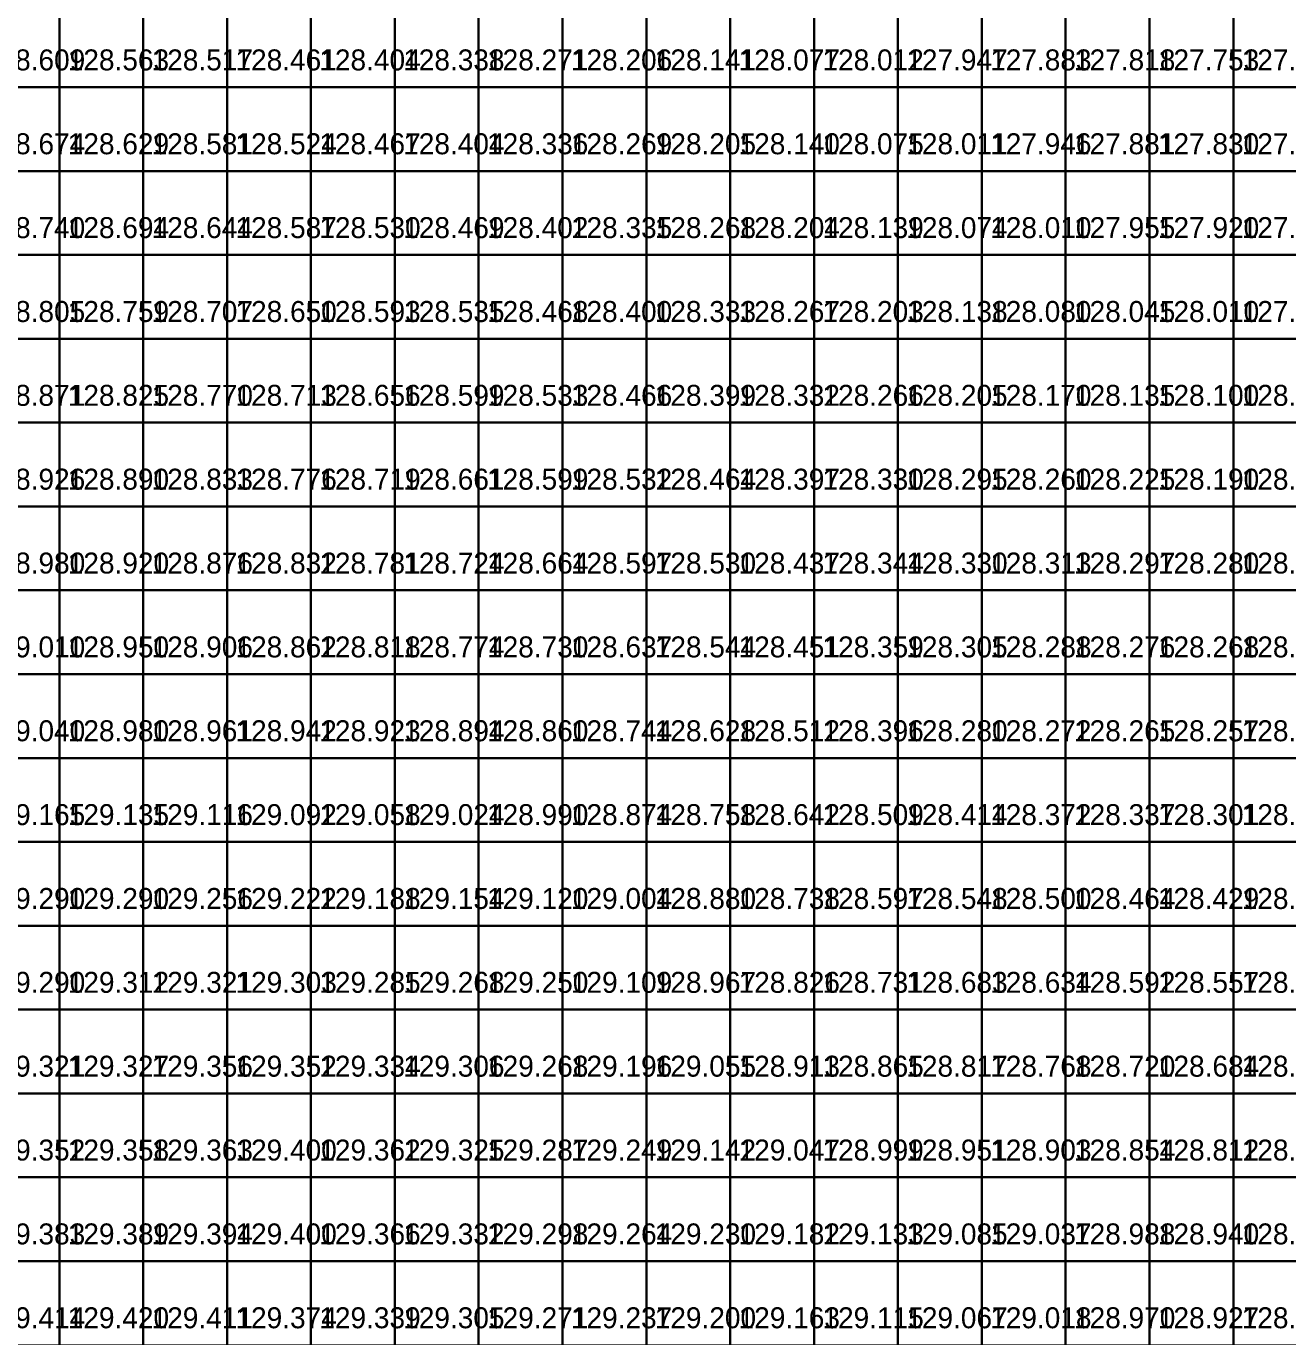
# Model space of a CAD drawing. Header units: metres. Extents: x 287857 to 287978, y 62957 to 63018.
# Drawn here: x 287902.53 to 287917.57, y 62971.93 to 62987.56 of the extents above; entities that cross this region are included whole.
import ezdxf

# ---------------------------------------------------------------- set-up
doc = ezdxf.new("R2010")
doc.units = ezdxf.units.M
for name, color, linetype, true_color in [('SURVEY-INTERP', 7, 'Continuous', 0x94a3b8), ('SURVEY-LEVEL-TXT', 7, 'Continuous', 0x4ade80), ('SURVEY-REAL', 7, 'Continuous', 0x4ade80)]:
    doc.layers.add(name, color=color, linetype=linetype, true_color=true_color)

msp = doc.modelspace()

# ---------------------------------------------------------------- linework, layer by layer
at = {"layer": 'SURVEY-INTERP'}
for points in [[(287901.925, 62986.831, 128.609), (287902.925, 62986.831, 128.609), (287902.925, 62987.831, 128.609), (287901.925, 62987.831, 128.609), (287901.925, 62986.831, 128.609)], [(287902.925, 62986.831, 128.563), (287903.925, 62986.831, 128.563), (287903.925, 62987.831, 128.563), (287902.925, 62987.831, 128.563), (287902.925, 62986.831, 128.563)], [(287903.925, 62986.831, 128.517), (287904.925, 62986.831, 128.517), (287904.925, 62987.831, 128.517), (287903.925, 62987.831, 128.517), (287903.925, 62986.831, 128.517)], [(287904.925, 62986.831, 128.461), (287905.925, 62986.831, 128.461), (287905.925, 62987.831, 128.461), (287904.925, 62987.831, 128.461), (287904.925, 62986.831, 128.461)], [(287905.925, 62986.831, 128.404), (287906.925, 62986.831, 128.404), (287906.925, 62987.831, 128.404), (287905.925, 62987.831, 128.404), (287905.925, 62986.831, 128.404)], [(287906.925, 62986.831, 128.338), (287907.925, 62986.831, 128.338), (287907.925, 62987.831, 128.338), (287906.925, 62987.831, 128.338), (287906.925, 62986.831, 128.338)], [(287907.925, 62986.831, 128.271), (287908.925, 62986.831, 128.271), (287908.925, 62987.831, 128.271), (287907.925, 62987.831, 128.271), (287907.925, 62986.831, 128.271)], [(287908.925, 62986.831, 128.206), (287909.925, 62986.831, 128.206), (287909.925, 62987.831, 128.206), (287908.925, 62987.831, 128.206), (287908.925, 62986.831, 128.206)], [(287909.925, 62986.831, 128.141), (287910.925, 62986.831, 128.141), (287910.925, 62987.831, 128.141), (287909.925, 62987.831, 128.141), (287909.925, 62986.831, 128.141)], [(287910.925, 62986.831, 128.077), (287911.925, 62986.831, 128.077), (287911.925, 62987.831, 128.077), (287910.925, 62987.831, 128.077), (287910.925, 62986.831, 128.077)], [(287911.925, 62986.831, 128.012), (287912.925, 62986.831, 128.012), (287912.925, 62987.831, 128.012), (287911.925, 62987.831, 128.012), (287911.925, 62986.831, 128.012)], [(287912.925, 62986.831, 127.947), (287913.925, 62986.831, 127.947), (287913.925, 62987.831, 127.947), (287912.925, 62987.831, 127.947), (287912.925, 62986.831, 127.947)], [(287913.925, 62986.831, 127.883), (287914.925, 62986.831, 127.883), (287914.925, 62987.831, 127.883), (287913.925, 62987.831, 127.883), (287913.925, 62986.831, 127.883)], [(287914.925, 62986.831, 127.818), (287915.925, 62986.831, 127.818), (287915.925, 62987.831, 127.818), (287914.925, 62987.831, 127.818), (287914.925, 62986.831, 127.818)], [(287915.925, 62986.831, 127.753), (287916.925, 62986.831, 127.753), (287916.925, 62987.831, 127.753), (287915.925, 62987.831, 127.753), (287915.925, 62986.831, 127.753)], [(287916.925, 62986.831, 127.705), (287917.925, 62986.831, 127.705), (287917.925, 62987.831, 127.705), (287916.925, 62987.831, 127.705), (287916.925, 62986.831, 127.705)], [(287901.925, 62985.831, 128.674), (287902.925, 62985.831, 128.674), (287902.925, 62986.831, 128.674), (287901.925, 62986.831, 128.674), (287901.925, 62985.831, 128.674)], [(287902.925, 62985.831, 128.629), (287903.925, 62985.831, 128.629), (287903.925, 62986.831, 128.629), (287902.925, 62986.831, 128.629), (287902.925, 62985.831, 128.629)], [(287903.925, 62985.831, 128.581), (287904.925, 62985.831, 128.581), (287904.925, 62986.831, 128.581), (287903.925, 62986.831, 128.581), (287903.925, 62985.831, 128.581)], [(287904.925, 62985.831, 128.524), (287905.925, 62985.831, 128.524), (287905.925, 62986.831, 128.524), (287904.925, 62986.831, 128.524), (287904.925, 62985.831, 128.524)], [(287905.925, 62985.831, 128.467), (287906.925, 62985.831, 128.467), (287906.925, 62986.831, 128.467), (287905.925, 62986.831, 128.467), (287905.925, 62985.831, 128.467)], [(287906.925, 62985.831, 128.404), (287907.925, 62985.831, 128.404), (287907.925, 62986.831, 128.404), (287906.925, 62986.831, 128.404), (287906.925, 62985.831, 128.404)], [(287907.925, 62985.831, 128.336), (287908.925, 62985.831, 128.336), (287908.925, 62986.831, 128.336), (287907.925, 62986.831, 128.336), (287907.925, 62985.831, 128.336)], [(287908.925, 62985.831, 128.269), (287909.925, 62985.831, 128.269), (287909.925, 62986.831, 128.269), (287908.925, 62986.831, 128.269), (287908.925, 62985.831, 128.269)], [(287909.925, 62985.831, 128.205), (287910.925, 62985.831, 128.205), (287910.925, 62986.831, 128.205), (287909.925, 62986.831, 128.205), (287909.925, 62985.831, 128.205)], [(287910.925, 62985.831, 128.14), (287911.925, 62985.831, 128.14), (287911.925, 62986.831, 128.14), (287910.925, 62986.831, 128.14), (287910.925, 62985.831, 128.14)], [(287911.925, 62985.831, 128.075), (287912.925, 62985.831, 128.075), (287912.925, 62986.831, 128.075), (287911.925, 62986.831, 128.075), (287911.925, 62985.831, 128.075)], [(287912.925, 62985.831, 128.011), (287913.925, 62985.831, 128.011), (287913.925, 62986.831, 128.011), (287912.925, 62986.831, 128.011), (287912.925, 62985.831, 128.011)], [(287913.925, 62985.831, 127.946), (287914.925, 62985.831, 127.946), (287914.925, 62986.831, 127.946), (287913.925, 62986.831, 127.946), (287913.925, 62985.831, 127.946)], [(287914.925, 62985.831, 127.881), (287915.925, 62985.831, 127.881), (287915.925, 62986.831, 127.881), (287914.925, 62986.831, 127.881), (287914.925, 62985.831, 127.881)], [(287915.925, 62985.831, 127.83), (287916.925, 62985.831, 127.83), (287916.925, 62986.831, 127.83), (287915.925, 62986.831, 127.83), (287915.925, 62985.831, 127.83)], [(287916.925, 62985.831, 127.795), (287917.925, 62985.831, 127.795), (287917.925, 62986.831, 127.795), (287916.925, 62986.831, 127.795), (287916.925, 62985.831, 127.795)], [(287901.925, 62984.831, 128.74), (287902.925, 62984.831, 128.74), (287902.925, 62985.831, 128.74), (287901.925, 62985.831, 128.74), (287901.925, 62984.831, 128.74)], [(287902.925, 62984.831, 128.694), (287903.925, 62984.831, 128.694), (287903.925, 62985.831, 128.694), (287902.925, 62985.831, 128.694), (287902.925, 62984.831, 128.694)], [(287903.925, 62984.831, 128.644), (287904.925, 62984.831, 128.644), (287904.925, 62985.831, 128.644), (287903.925, 62985.831, 128.644), (287903.925, 62984.831, 128.644)], [(287904.925, 62984.831, 128.587), (287905.925, 62984.831, 128.587), (287905.925, 62985.831, 128.587), (287904.925, 62985.831, 128.587), (287904.925, 62984.831, 128.587)], [(287905.925, 62984.831, 128.53), (287906.925, 62984.831, 128.53), (287906.925, 62985.831, 128.53), (287905.925, 62985.831, 128.53), (287905.925, 62984.831, 128.53)], [(287906.925, 62984.831, 128.469), (287907.925, 62984.831, 128.469), (287907.925, 62985.831, 128.469), (287906.925, 62985.831, 128.469), (287906.925, 62984.831, 128.469)], [(287907.925, 62984.831, 128.402), (287908.925, 62984.831, 128.402), (287908.925, 62985.831, 128.402), (287907.925, 62985.831, 128.402), (287907.925, 62984.831, 128.402)], [(287908.925, 62984.831, 128.335), (287909.925, 62984.831, 128.335), (287909.925, 62985.831, 128.335), (287908.925, 62985.831, 128.335), (287908.925, 62984.831, 128.335)], [(287909.925, 62984.831, 128.268), (287910.925, 62984.831, 128.268), (287910.925, 62985.831, 128.268), (287909.925, 62985.831, 128.268), (287909.925, 62984.831, 128.268)], [(287910.925, 62984.831, 128.204), (287911.925, 62984.831, 128.204), (287911.925, 62985.831, 128.204), (287910.925, 62985.831, 128.204), (287910.925, 62984.831, 128.204)], [(287911.925, 62984.831, 128.139), (287912.925, 62984.831, 128.139), (287912.925, 62985.831, 128.139), (287911.925, 62985.831, 128.139), (287911.925, 62984.831, 128.139)], [(287912.925, 62984.831, 128.074), (287913.925, 62984.831, 128.074), (287913.925, 62985.831, 128.074), (287912.925, 62985.831, 128.074), (287912.925, 62984.831, 128.074)], [(287913.925, 62984.831, 128.01), (287914.925, 62984.831, 128.01), (287914.925, 62985.831, 128.01), (287913.925, 62985.831, 128.01), (287913.925, 62984.831, 128.01)], [(287914.925, 62984.831, 127.955), (287915.925, 62984.831, 127.955), (287915.925, 62985.831, 127.955), (287914.925, 62985.831, 127.955), (287914.925, 62984.831, 127.955)], [(287915.925, 62984.831, 127.92), (287916.925, 62984.831, 127.92), (287916.925, 62985.831, 127.92), (287915.925, 62985.831, 127.92), (287915.925, 62984.831, 127.92)], [(287916.925, 62984.831, 127.885), (287917.925, 62984.831, 127.885), (287917.925, 62985.831, 127.885), (287916.925, 62985.831, 127.885), (287916.925, 62984.831, 127.885)], [(287901.925, 62983.831, 128.805), (287902.925, 62983.831, 128.805), (287902.925, 62984.831, 128.805), (287901.925, 62984.831, 128.805), (287901.925, 62983.831, 128.805)], [(287902.925, 62983.831, 128.759), (287903.925, 62983.831, 128.759), (287903.925, 62984.831, 128.759), (287902.925, 62984.831, 128.759), (287902.925, 62983.831, 128.759)], [(287903.925, 62983.831, 128.707), (287904.925, 62983.831, 128.707), (287904.925, 62984.831, 128.707), (287903.925, 62984.831, 128.707), (287903.925, 62983.831, 128.707)], [(287904.925, 62983.831, 128.65), (287905.925, 62983.831, 128.65), (287905.925, 62984.831, 128.65), (287904.925, 62984.831, 128.65), (287904.925, 62983.831, 128.65)], [(287905.925, 62983.831, 128.593), (287906.925, 62983.831, 128.593), (287906.925, 62984.831, 128.593), (287905.925, 62984.831, 128.593), (287905.925, 62983.831, 128.593)], [(287906.925, 62983.831, 128.535), (287907.925, 62983.831, 128.535), (287907.925, 62984.831, 128.535), (287906.925, 62984.831, 128.535), (287906.925, 62983.831, 128.535)], [(287907.925, 62983.831, 128.468), (287908.925, 62983.831, 128.468), (287908.925, 62984.831, 128.468), (287907.925, 62984.831, 128.468), (287907.925, 62983.831, 128.468)], [(287908.925, 62983.831, 128.4), (287909.925, 62983.831, 128.4), (287909.925, 62984.831, 128.4), (287908.925, 62984.831, 128.4), (287908.925, 62983.831, 128.4)], [(287909.925, 62983.831, 128.333), (287910.925, 62983.831, 128.333), (287910.925, 62984.831, 128.333), (287909.925, 62984.831, 128.333), (287909.925, 62983.831, 128.333)], [(287910.925, 62983.831, 128.267), (287911.925, 62983.831, 128.267), (287911.925, 62984.831, 128.267), (287910.925, 62984.831, 128.267), (287910.925, 62983.831, 128.267)], [(287911.925, 62983.831, 128.203), (287912.925, 62983.831, 128.203), (287912.925, 62984.831, 128.203), (287911.925, 62984.831, 128.203), (287911.925, 62983.831, 128.203)], [(287912.925, 62983.831, 128.138), (287913.925, 62983.831, 128.138), (287913.925, 62984.831, 128.138), (287912.925, 62984.831, 128.138), (287912.925, 62983.831, 128.138)], [(287913.925, 62983.831, 128.08), (287914.925, 62983.831, 128.08), (287914.925, 62984.831, 128.08), (287913.925, 62984.831, 128.08), (287913.925, 62983.831, 128.08)], [(287914.925, 62983.831, 128.045), (287915.925, 62983.831, 128.045), (287915.925, 62984.831, 128.045), (287914.925, 62984.831, 128.045), (287914.925, 62983.831, 128.045)], [(287915.925, 62983.831, 128.01), (287916.925, 62983.831, 128.01), (287916.925, 62984.831, 128.01), (287915.925, 62984.831, 128.01), (287915.925, 62983.831, 128.01)], [(287916.925, 62983.831, 127.975), (287917.925, 62983.831, 127.975), (287917.925, 62984.831, 127.975), (287916.925, 62984.831, 127.975), (287916.925, 62983.831, 127.975)], [(287901.925, 62982.831, 128.871), (287902.925, 62982.831, 128.871), (287902.925, 62983.831, 128.871), (287901.925, 62983.831, 128.871), (287901.925, 62982.831, 128.871)], [(287902.925, 62982.831, 128.825), (287903.925, 62982.831, 128.825), (287903.925, 62983.831, 128.825), (287902.925, 62983.831, 128.825), (287902.925, 62982.831, 128.825)], [(287903.925, 62982.831, 128.77), (287904.925, 62982.831, 128.77), (287904.925, 62983.831, 128.77), (287903.925, 62983.831, 128.77), (287903.925, 62982.831, 128.77)], [(287904.925, 62982.831, 128.713), (287905.925, 62982.831, 128.713), (287905.925, 62983.831, 128.713), (287904.925, 62983.831, 128.713), (287904.925, 62982.831, 128.713)], [(287905.925, 62982.831, 128.656), (287906.925, 62982.831, 128.656), (287906.925, 62983.831, 128.656), (287905.925, 62983.831, 128.656), (287905.925, 62982.831, 128.656)], [(287906.925, 62982.831, 128.599), (287907.925, 62982.831, 128.599), (287907.925, 62983.831, 128.599), (287906.925, 62983.831, 128.599), (287906.925, 62982.831, 128.599)], [(287907.925, 62982.831, 128.533), (287908.925, 62982.831, 128.533), (287908.925, 62983.831, 128.533), (287907.925, 62983.831, 128.533), (287907.925, 62982.831, 128.533)], [(287908.925, 62982.831, 128.466), (287909.925, 62982.831, 128.466), (287909.925, 62983.831, 128.466), (287908.925, 62983.831, 128.466), (287908.925, 62982.831, 128.466)], [(287909.925, 62982.831, 128.399), (287910.925, 62982.831, 128.399), (287910.925, 62983.831, 128.399), (287909.925, 62983.831, 128.399), (287909.925, 62982.831, 128.399)], [(287910.925, 62982.831, 128.332), (287911.925, 62982.831, 128.332), (287911.925, 62983.831, 128.332), (287910.925, 62983.831, 128.332), (287910.925, 62982.831, 128.332)], [(287911.925, 62982.831, 128.266), (287912.925, 62982.831, 128.266), (287912.925, 62983.831, 128.266), (287911.925, 62983.831, 128.266), (287911.925, 62982.831, 128.266)], [(287912.925, 62982.831, 128.205), (287913.925, 62982.831, 128.205), (287913.925, 62983.831, 128.205), (287912.925, 62983.831, 128.205), (287912.925, 62982.831, 128.205)], [(287913.925, 62982.831, 128.17), (287914.925, 62982.831, 128.17), (287914.925, 62983.831, 128.17), (287913.925, 62983.831, 128.17), (287913.925, 62982.831, 128.17)], [(287914.925, 62982.831, 128.135), (287915.925, 62982.831, 128.135), (287915.925, 62983.831, 128.135), (287914.925, 62983.831, 128.135), (287914.925, 62982.831, 128.135)], [(287915.925, 62982.831, 128.1), (287916.925, 62982.831, 128.1), (287916.925, 62983.831, 128.1), (287915.925, 62983.831, 128.1), (287915.925, 62982.831, 128.1)], [(287916.925, 62982.831, 128.06), (287917.925, 62982.831, 128.06), (287917.925, 62983.831, 128.06), (287916.925, 62983.831, 128.06), (287916.925, 62982.831, 128.06)], [(287901.925, 62981.831, 128.926), (287902.925, 62981.831, 128.926), (287902.925, 62982.831, 128.926), (287901.925, 62982.831, 128.926), (287901.925, 62981.831, 128.926)], [(287903.925, 62981.831, 128.833), (287904.925, 62981.831, 128.833), (287904.925, 62982.831, 128.833), (287903.925, 62982.831, 128.833), (287903.925, 62981.831, 128.833)], [(287904.925, 62981.831, 128.776), (287905.925, 62981.831, 128.776), (287905.925, 62982.831, 128.776), (287904.925, 62982.831, 128.776), (287904.925, 62981.831, 128.776)], [(287905.925, 62981.831, 128.719), (287906.925, 62981.831, 128.719), (287906.925, 62982.831, 128.719), (287905.925, 62982.831, 128.719), (287905.925, 62981.831, 128.719)], [(287906.925, 62981.831, 128.661), (287907.925, 62981.831, 128.661), (287907.925, 62982.831, 128.661), (287906.925, 62982.831, 128.661), (287906.925, 62981.831, 128.661)], [(287907.925, 62981.831, 128.599), (287908.925, 62981.831, 128.599), (287908.925, 62982.831, 128.599), (287907.925, 62982.831, 128.599), (287907.925, 62981.831, 128.599)], [(287908.925, 62981.831, 128.532), (287909.925, 62981.831, 128.532), (287909.925, 62982.831, 128.532), (287908.925, 62982.831, 128.532), (287908.925, 62981.831, 128.532)], [(287909.925, 62981.831, 128.464), (287910.925, 62981.831, 128.464), (287910.925, 62982.831, 128.464), (287909.925, 62982.831, 128.464), (287909.925, 62981.831, 128.464)], [(287910.925, 62981.831, 128.397), (287911.925, 62981.831, 128.397), (287911.925, 62982.831, 128.397), (287910.925, 62982.831, 128.397), (287910.925, 62981.831, 128.397)], [(287912.925, 62981.831, 128.295), (287913.925, 62981.831, 128.295), (287913.925, 62982.831, 128.295), (287912.925, 62982.831, 128.295), (287912.925, 62981.831, 128.295)], [(287913.925, 62981.831, 128.26), (287914.925, 62981.831, 128.26), (287914.925, 62982.831, 128.26), (287913.925, 62982.831, 128.26), (287913.925, 62981.831, 128.26)], [(287914.925, 62981.831, 128.225), (287915.925, 62981.831, 128.225), (287915.925, 62982.831, 128.225), (287914.925, 62982.831, 128.225), (287914.925, 62981.831, 128.225)], [(287915.925, 62981.831, 128.19), (287916.925, 62981.831, 128.19), (287916.925, 62982.831, 128.19), (287915.925, 62982.831, 128.19), (287915.925, 62981.831, 128.19)], [(287916.925, 62981.831, 128.14), (287917.925, 62981.831, 128.14), (287917.925, 62982.831, 128.14), (287916.925, 62982.831, 128.14), (287916.925, 62981.831, 128.14)], [(287901.925, 62980.831, 128.98), (287902.925, 62980.831, 128.98), (287902.925, 62981.831, 128.98), (287901.925, 62981.831, 128.98), (287901.925, 62980.831, 128.98)], [(287902.925, 62980.831, 128.92), (287903.925, 62980.831, 128.92), (287903.925, 62981.831, 128.92), (287902.925, 62981.831, 128.92), (287902.925, 62980.831, 128.92)], [(287903.925, 62980.831, 128.876), (287904.925, 62980.831, 128.876), (287904.925, 62981.831, 128.876), (287903.925, 62981.831, 128.876), (287903.925, 62980.831, 128.876)], [(287904.925, 62980.831, 128.832), (287905.925, 62980.831, 128.832), (287905.925, 62981.831, 128.832), (287904.925, 62981.831, 128.832), (287904.925, 62980.831, 128.832)], [(287905.925, 62980.831, 128.781), (287906.925, 62980.831, 128.781), (287906.925, 62981.831, 128.781), (287905.925, 62981.831, 128.781), (287905.925, 62980.831, 128.781)], [(287906.925, 62980.831, 128.724), (287907.925, 62980.831, 128.724), (287907.925, 62981.831, 128.724), (287906.925, 62981.831, 128.724), (287906.925, 62980.831, 128.724)], [(287907.925, 62980.831, 128.664), (287908.925, 62980.831, 128.664), (287908.925, 62981.831, 128.664), (287907.925, 62981.831, 128.664), (287907.925, 62980.831, 128.664)], [(287908.925, 62980.831, 128.597), (287909.925, 62980.831, 128.597), (287909.925, 62981.831, 128.597), (287908.925, 62981.831, 128.597), (287908.925, 62980.831, 128.597)], [(287909.925, 62980.831, 128.53), (287910.925, 62980.831, 128.53), (287910.925, 62981.831, 128.53), (287909.925, 62981.831, 128.53), (287909.925, 62980.831, 128.53)], [(287910.925, 62980.831, 128.437), (287911.925, 62980.831, 128.437), (287911.925, 62981.831, 128.437), (287910.925, 62981.831, 128.437), (287910.925, 62980.831, 128.437)], [(287911.925, 62980.831, 128.344), (287912.925, 62980.831, 128.344), (287912.925, 62981.831, 128.344), (287911.925, 62981.831, 128.344), (287911.925, 62980.831, 128.344)], [(287913.925, 62980.831, 128.313), (287914.925, 62980.831, 128.313), (287914.925, 62981.831, 128.313), (287913.925, 62981.831, 128.313), (287913.925, 62980.831, 128.313)], [(287914.925, 62980.831, 128.297), (287915.925, 62980.831, 128.297), (287915.925, 62981.831, 128.297), (287914.925, 62981.831, 128.297), (287914.925, 62980.831, 128.297)], [(287916.925, 62980.831, 128.205), (287917.925, 62980.831, 128.205), (287917.925, 62981.831, 128.205), (287916.925, 62981.831, 128.205), (287916.925, 62980.831, 128.205)], [(287901.925, 62979.831, 129.01), (287902.925, 62979.831, 129.01), (287902.925, 62980.831, 129.01), (287901.925, 62980.831, 129.01), (287901.925, 62979.831, 129.01)], [(287902.925, 62979.831, 128.95), (287903.925, 62979.831, 128.95), (287903.925, 62980.831, 128.95), (287902.925, 62980.831, 128.95), (287902.925, 62979.831, 128.95)], [(287903.925, 62979.831, 128.906), (287904.925, 62979.831, 128.906), (287904.925, 62980.831, 128.906), (287903.925, 62980.831, 128.906), (287903.925, 62979.831, 128.906)], [(287904.925, 62979.831, 128.862), (287905.925, 62979.831, 128.862), (287905.925, 62980.831, 128.862), (287904.925, 62980.831, 128.862), (287904.925, 62979.831, 128.862)], [(287905.925, 62979.831, 128.818), (287906.925, 62979.831, 128.818), (287906.925, 62980.831, 128.818), (287905.925, 62980.831, 128.818), (287905.925, 62979.831, 128.818)], [(287906.925, 62979.831, 128.774), (287907.925, 62979.831, 128.774), (287907.925, 62980.831, 128.774), (287906.925, 62980.831, 128.774), (287906.925, 62979.831, 128.774)], [(287908.925, 62979.831, 128.637), (287909.925, 62979.831, 128.637), (287909.925, 62980.831, 128.637), (287908.925, 62980.831, 128.637), (287908.925, 62979.831, 128.637)], [(287909.925, 62979.831, 128.544), (287910.925, 62979.831, 128.544), (287910.925, 62980.831, 128.544), (287909.925, 62980.831, 128.544), (287909.925, 62979.831, 128.544)], [(287910.925, 62979.831, 128.451), (287911.925, 62979.831, 128.451), (287911.925, 62980.831, 128.451), (287910.925, 62980.831, 128.451), (287910.925, 62979.831, 128.451)], [(287911.925, 62979.831, 128.359), (287912.925, 62979.831, 128.359), (287912.925, 62980.831, 128.359), (287911.925, 62980.831, 128.359), (287911.925, 62979.831, 128.359)], [(287912.925, 62979.831, 128.305), (287913.925, 62979.831, 128.305), (287913.925, 62980.831, 128.305), (287912.925, 62980.831, 128.305), (287912.925, 62979.831, 128.305)], [(287913.925, 62979.831, 128.288), (287914.925, 62979.831, 128.288), (287914.925, 62980.831, 128.288), (287913.925, 62980.831, 128.288), (287913.925, 62979.831, 128.288)], [(287914.925, 62979.831, 128.276), (287915.925, 62979.831, 128.276), (287915.925, 62980.831, 128.276), (287914.925, 62980.831, 128.276), (287914.925, 62979.831, 128.276)], [(287915.925, 62979.831, 128.268), (287916.925, 62979.831, 128.268), (287916.925, 62980.831, 128.268), (287915.925, 62980.831, 128.268), (287915.925, 62979.831, 128.268)], [(287916.925, 62979.831, 128.238), (287917.925, 62979.831, 128.238), (287917.925, 62980.831, 128.238), (287916.925, 62980.831, 128.238), (287916.925, 62979.831, 128.238)], [(287901.925, 62978.831, 129.04), (287902.925, 62978.831, 129.04), (287902.925, 62979.831, 129.04), (287901.925, 62979.831, 129.04), (287901.925, 62978.831, 129.04)], [(287903.925, 62978.831, 128.961), (287904.925, 62978.831, 128.961), (287904.925, 62979.831, 128.961), (287903.925, 62979.831, 128.961), (287903.925, 62978.831, 128.961)], [(287904.925, 62978.831, 128.942), (287905.925, 62978.831, 128.942), (287905.925, 62979.831, 128.942), (287904.925, 62979.831, 128.942), (287904.925, 62978.831, 128.942)], [(287905.925, 62978.831, 128.923), (287906.925, 62978.831, 128.923), (287906.925, 62979.831, 128.923), (287905.925, 62979.831, 128.923), (287905.925, 62978.831, 128.923)], [(287906.925, 62978.831, 128.894), (287907.925, 62978.831, 128.894), (287907.925, 62979.831, 128.894), (287906.925, 62979.831, 128.894), (287906.925, 62978.831, 128.894)], [(287907.925, 62978.831, 128.86), (287908.925, 62978.831, 128.86), (287908.925, 62979.831, 128.86), (287907.925, 62979.831, 128.86), (287907.925, 62978.831, 128.86)], [(287908.925, 62978.831, 128.744), (287909.925, 62978.831, 128.744), (287909.925, 62979.831, 128.744), (287908.925, 62979.831, 128.744), (287908.925, 62978.831, 128.744)], [(287909.925, 62978.831, 128.628), (287910.925, 62978.831, 128.628), (287910.925, 62979.831, 128.628), (287909.925, 62979.831, 128.628), (287909.925, 62978.831, 128.628)], [(287910.925, 62978.831, 128.512), (287911.925, 62978.831, 128.512), (287911.925, 62979.831, 128.512), (287910.925, 62979.831, 128.512), (287910.925, 62978.831, 128.512)], [(287911.925, 62978.831, 128.396), (287912.925, 62978.831, 128.396), (287912.925, 62979.831, 128.396), (287911.925, 62979.831, 128.396), (287911.925, 62978.831, 128.396)], [(287913.925, 62978.831, 128.272), (287914.925, 62978.831, 128.272), (287914.925, 62979.831, 128.272), (287913.925, 62979.831, 128.272), (287913.925, 62978.831, 128.272)], [(287914.925, 62978.831, 128.265), (287915.925, 62978.831, 128.265), (287915.925, 62979.831, 128.265), (287914.925, 62979.831, 128.265), (287914.925, 62978.831, 128.265)], [(287915.925, 62978.831, 128.257), (287916.925, 62978.831, 128.257), (287916.925, 62979.831, 128.257), (287915.925, 62979.831, 128.257), (287915.925, 62978.831, 128.257)], [(287916.925, 62978.831, 128.249), (287917.925, 62978.831, 128.249), (287917.925, 62979.831, 128.249), (287916.925, 62979.831, 128.249), (287916.925, 62978.831, 128.249)], [(287901.925, 62977.831, 129.165), (287902.925, 62977.831, 129.165), (287902.925, 62978.831, 129.165), (287901.925, 62978.831, 129.165), (287901.925, 62977.831, 129.165)], [(287902.925, 62977.831, 129.135), (287903.925, 62977.831, 129.135), (287903.925, 62978.831, 129.135), (287902.925, 62978.831, 129.135), (287902.925, 62977.831, 129.135)], [(287903.925, 62977.831, 129.116), (287904.925, 62977.831, 129.116), (287904.925, 62978.831, 129.116), (287903.925, 62978.831, 129.116), (287903.925, 62977.831, 129.116)], [(287904.925, 62977.831, 129.092), (287905.925, 62977.831, 129.092), (287905.925, 62978.831, 129.092), (287904.925, 62978.831, 129.092), (287904.925, 62977.831, 129.092)], [(287905.925, 62977.831, 129.058), (287906.925, 62977.831, 129.058), (287906.925, 62978.831, 129.058), (287905.925, 62978.831, 129.058), (287905.925, 62977.831, 129.058)], [(287906.925, 62977.831, 129.024), (287907.925, 62977.831, 129.024), (287907.925, 62978.831, 129.024), (287906.925, 62978.831, 129.024), (287906.925, 62977.831, 129.024)], [(287907.925, 62977.831, 128.99), (287908.925, 62977.831, 128.99), (287908.925, 62978.831, 128.99), (287907.925, 62978.831, 128.99), (287907.925, 62977.831, 128.99)], [(287908.925, 62977.831, 128.874), (287909.925, 62977.831, 128.874), (287909.925, 62978.831, 128.874), (287908.925, 62978.831, 128.874), (287908.925, 62977.831, 128.874)], [(287909.925, 62977.831, 128.758), (287910.925, 62977.831, 128.758), (287910.925, 62978.831, 128.758), (287909.925, 62978.831, 128.758), (287909.925, 62977.831, 128.758)], [(287910.925, 62977.831, 128.642), (287911.925, 62977.831, 128.642), (287911.925, 62978.831, 128.642), (287910.925, 62978.831, 128.642), (287910.925, 62977.831, 128.642)], [(287911.925, 62977.831, 128.509), (287912.925, 62977.831, 128.509), (287912.925, 62978.831, 128.509), (287911.925, 62978.831, 128.509), (287911.925, 62977.831, 128.509)], [(287912.925, 62977.831, 128.414), (287913.925, 62977.831, 128.414), (287913.925, 62978.831, 128.414), (287912.925, 62978.831, 128.414), (287912.925, 62977.831, 128.414)], [(287913.925, 62977.831, 128.372), (287914.925, 62977.831, 128.372), (287914.925, 62978.831, 128.372), (287913.925, 62978.831, 128.372), (287913.925, 62977.831, 128.372)], [(287914.925, 62977.831, 128.337), (287915.925, 62977.831, 128.337), (287915.925, 62978.831, 128.337), (287914.925, 62978.831, 128.337), (287914.925, 62977.831, 128.337)], [(287915.925, 62977.831, 128.301), (287916.925, 62977.831, 128.301), (287916.925, 62978.831, 128.301), (287915.925, 62978.831, 128.301), (287915.925, 62977.831, 128.301)], [(287916.925, 62977.831, 128.266), (287917.925, 62977.831, 128.266), (287917.925, 62978.831, 128.266), (287916.925, 62978.831, 128.266), (287916.925, 62977.831, 128.266)], [(287903.925, 62976.831, 129.256), (287904.925, 62976.831, 129.256), (287904.925, 62977.831, 129.256), (287903.925, 62977.831, 129.256), (287903.925, 62976.831, 129.256)], [(287904.925, 62976.831, 129.222), (287905.925, 62976.831, 129.222), (287905.925, 62977.831, 129.222), (287904.925, 62977.831, 129.222), (287904.925, 62976.831, 129.222)], [(287905.925, 62976.831, 129.188), (287906.925, 62976.831, 129.188), (287906.925, 62977.831, 129.188), (287905.925, 62977.831, 129.188), (287905.925, 62976.831, 129.188)], [(287906.925, 62976.831, 129.154), (287907.925, 62976.831, 129.154), (287907.925, 62977.831, 129.154), (287906.925, 62977.831, 129.154), (287906.925, 62976.831, 129.154)], [(287907.925, 62976.831, 129.12), (287908.925, 62976.831, 129.12), (287908.925, 62977.831, 129.12), (287907.925, 62977.831, 129.12), (287907.925, 62976.831, 129.12)], [(287908.925, 62976.831, 129.004), (287909.925, 62976.831, 129.004), (287909.925, 62977.831, 129.004), (287908.925, 62977.831, 129.004), (287908.925, 62976.831, 129.004)], [(287909.925, 62976.831, 128.88), (287910.925, 62976.831, 128.88), (287910.925, 62977.831, 128.88), (287909.925, 62977.831, 128.88), (287909.925, 62976.831, 128.88)], [(287910.925, 62976.831, 128.738), (287911.925, 62976.831, 128.738), (287911.925, 62977.831, 128.738), (287910.925, 62977.831, 128.738), (287910.925, 62976.831, 128.738)], [(287911.925, 62976.831, 128.597), (287912.925, 62976.831, 128.597), (287912.925, 62977.831, 128.597), (287911.925, 62977.831, 128.597), (287911.925, 62976.831, 128.597)], [(287912.925, 62976.831, 128.548), (287913.925, 62976.831, 128.548), (287913.925, 62977.831, 128.548), (287912.925, 62977.831, 128.548), (287912.925, 62976.831, 128.548)], [(287913.925, 62976.831, 128.5), (287914.925, 62976.831, 128.5), (287914.925, 62977.831, 128.5), (287913.925, 62977.831, 128.5), (287913.925, 62976.831, 128.5)], [(287914.925, 62976.831, 128.464), (287915.925, 62976.831, 128.464), (287915.925, 62977.831, 128.464), (287914.925, 62977.831, 128.464), (287914.925, 62976.831, 128.464)], [(287915.925, 62976.831, 128.429), (287916.925, 62976.831, 128.429), (287916.925, 62977.831, 128.429), (287915.925, 62977.831, 128.429), (287915.925, 62976.831, 128.429)], [(287916.925, 62976.831, 128.393), (287917.925, 62976.831, 128.393), (287917.925, 62977.831, 128.393), (287916.925, 62977.831, 128.393), (287916.925, 62976.831, 128.393)], [(287902.925, 62975.831, 129.312), (287903.925, 62975.831, 129.312), (287903.925, 62976.831, 129.312), (287902.925, 62976.831, 129.312), (287902.925, 62975.831, 129.312)], [(287903.925, 62975.831, 129.321), (287904.925, 62975.831, 129.321), (287904.925, 62976.831, 129.321), (287903.925, 62976.831, 129.321), (287903.925, 62975.831, 129.321)], [(287904.925, 62975.831, 129.303), (287905.925, 62975.831, 129.303), (287905.925, 62976.831, 129.303), (287904.925, 62976.831, 129.303), (287904.925, 62975.831, 129.303)], [(287905.925, 62975.831, 129.285), (287906.925, 62975.831, 129.285), (287906.925, 62976.831, 129.285), (287905.925, 62976.831, 129.285), (287905.925, 62975.831, 129.285)], [(287906.925, 62975.831, 129.268), (287907.925, 62975.831, 129.268), (287907.925, 62976.831, 129.268), (287906.925, 62976.831, 129.268), (287906.925, 62975.831, 129.268)], [(287908.925, 62975.831, 129.109), (287909.925, 62975.831, 129.109), (287909.925, 62976.831, 129.109), (287908.925, 62976.831, 129.109), (287908.925, 62975.831, 129.109)], [(287909.925, 62975.831, 128.967), (287910.925, 62975.831, 128.967), (287910.925, 62976.831, 128.967), (287909.925, 62976.831, 128.967), (287909.925, 62975.831, 128.967)], [(287910.925, 62975.831, 128.826), (287911.925, 62975.831, 128.826), (287911.925, 62976.831, 128.826), (287910.925, 62976.831, 128.826), (287910.925, 62975.831, 128.826)], [(287911.925, 62975.831, 128.731), (287912.925, 62975.831, 128.731), (287912.925, 62976.831, 128.731), (287911.925, 62976.831, 128.731), (287911.925, 62975.831, 128.731)], [(287912.925, 62975.831, 128.683), (287913.925, 62975.831, 128.683), (287913.925, 62976.831, 128.683), (287912.925, 62976.831, 128.683), (287912.925, 62975.831, 128.683)], [(287913.925, 62975.831, 128.634), (287914.925, 62975.831, 128.634), (287914.925, 62976.831, 128.634), (287913.925, 62976.831, 128.634), (287913.925, 62975.831, 128.634)], [(287914.925, 62975.831, 128.592), (287915.925, 62975.831, 128.592), (287915.925, 62976.831, 128.592), (287914.925, 62976.831, 128.592), (287914.925, 62975.831, 128.592)], [(287915.925, 62975.831, 128.557), (287916.925, 62975.831, 128.557), (287916.925, 62976.831, 128.557), (287915.925, 62976.831, 128.557), (287915.925, 62975.831, 128.557)], [(287916.925, 62975.831, 128.521), (287917.925, 62975.831, 128.521), (287917.925, 62976.831, 128.521), (287916.925, 62976.831, 128.521), (287916.925, 62975.831, 128.521)], [(287901.925, 62974.831, 129.321), (287902.925, 62974.831, 129.321), (287902.925, 62975.831, 129.321), (287901.925, 62975.831, 129.321), (287901.925, 62974.831, 129.321)], [(287902.925, 62974.831, 129.327), (287903.925, 62974.831, 129.327), (287903.925, 62975.831, 129.327), (287902.925, 62975.831, 129.327), (287902.925, 62974.831, 129.327)], [(287903.925, 62974.831, 129.356), (287904.925, 62974.831, 129.356), (287904.925, 62975.831, 129.356), (287903.925, 62975.831, 129.356), (287903.925, 62974.831, 129.356)], [(287904.925, 62974.831, 129.352), (287905.925, 62974.831, 129.352), (287905.925, 62975.831, 129.352), (287904.925, 62975.831, 129.352), (287904.925, 62974.831, 129.352)], [(287905.925, 62974.831, 129.334), (287906.925, 62974.831, 129.334), (287906.925, 62975.831, 129.334), (287905.925, 62975.831, 129.334), (287905.925, 62974.831, 129.334)], [(287906.925, 62974.831, 129.306), (287907.925, 62974.831, 129.306), (287907.925, 62975.831, 129.306), (287906.925, 62975.831, 129.306), (287906.925, 62974.831, 129.306)], [(287907.925, 62974.831, 129.268), (287908.925, 62974.831, 129.268), (287908.925, 62975.831, 129.268), (287907.925, 62975.831, 129.268), (287907.925, 62974.831, 129.268)], [(287908.925, 62974.831, 129.196), (287909.925, 62974.831, 129.196), (287909.925, 62975.831, 129.196), (287908.925, 62975.831, 129.196), (287908.925, 62974.831, 129.196)], [(287909.925, 62974.831, 129.055), (287910.925, 62974.831, 129.055), (287910.925, 62975.831, 129.055), (287909.925, 62975.831, 129.055), (287909.925, 62974.831, 129.055)], [(287910.925, 62974.831, 128.913), (287911.925, 62974.831, 128.913), (287911.925, 62975.831, 128.913), (287910.925, 62975.831, 128.913), (287910.925, 62974.831, 128.913)], [(287911.925, 62974.831, 128.865), (287912.925, 62974.831, 128.865), (287912.925, 62975.831, 128.865), (287911.925, 62975.831, 128.865), (287911.925, 62974.831, 128.865)], [(287912.925, 62974.831, 128.817), (287913.925, 62974.831, 128.817), (287913.925, 62975.831, 128.817), (287912.925, 62975.831, 128.817), (287912.925, 62974.831, 128.817)], [(287913.925, 62974.831, 128.768), (287914.925, 62974.831, 128.768), (287914.925, 62975.831, 128.768), (287913.925, 62975.831, 128.768), (287913.925, 62974.831, 128.768)], [(287914.925, 62974.831, 128.72), (287915.925, 62974.831, 128.72), (287915.925, 62975.831, 128.72), (287914.925, 62975.831, 128.72), (287914.925, 62974.831, 128.72)], [(287915.925, 62974.831, 128.684), (287916.925, 62974.831, 128.684), (287916.925, 62975.831, 128.684), (287915.925, 62975.831, 128.684), (287915.925, 62974.831, 128.684)], [(287916.925, 62974.831, 128.633), (287917.925, 62974.831, 128.633), (287917.925, 62975.831, 128.633), (287916.925, 62975.831, 128.633), (287916.925, 62974.831, 128.633)], [(287901.925, 62973.831, 129.352), (287902.925, 62973.831, 129.352), (287902.925, 62974.831, 129.352), (287901.925, 62974.831, 129.352), (287901.925, 62973.831, 129.352)], [(287902.925, 62973.831, 129.358), (287903.925, 62973.831, 129.358), (287903.925, 62974.831, 129.358), (287902.925, 62974.831, 129.358), (287902.925, 62973.831, 129.358)], [(287903.925, 62973.831, 129.363), (287904.925, 62973.831, 129.363), (287904.925, 62974.831, 129.363), (287903.925, 62974.831, 129.363), (287903.925, 62973.831, 129.363)], [(287905.925, 62973.831, 129.362), (287906.925, 62973.831, 129.362), (287906.925, 62974.831, 129.362), (287905.925, 62974.831, 129.362), (287905.925, 62973.831, 129.362)], [(287906.925, 62973.831, 129.325), (287907.925, 62973.831, 129.325), (287907.925, 62974.831, 129.325), (287906.925, 62974.831, 129.325), (287906.925, 62973.831, 129.325)], [(287907.925, 62973.831, 129.287), (287908.925, 62973.831, 129.287), (287908.925, 62974.831, 129.287), (287907.925, 62974.831, 129.287), (287907.925, 62973.831, 129.287)], [(287908.925, 62973.831, 129.249), (287909.925, 62973.831, 129.249), (287909.925, 62974.831, 129.249), (287908.925, 62974.831, 129.249), (287908.925, 62973.831, 129.249)], [(287909.925, 62973.831, 129.142), (287910.925, 62973.831, 129.142), (287910.925, 62974.831, 129.142), (287909.925, 62974.831, 129.142), (287909.925, 62973.831, 129.142)], [(287910.925, 62973.831, 129.047), (287911.925, 62973.831, 129.047), (287911.925, 62974.831, 129.047), (287910.925, 62974.831, 129.047), (287910.925, 62973.831, 129.047)], [(287911.925, 62973.831, 128.999), (287912.925, 62973.831, 128.999), (287912.925, 62974.831, 128.999), (287911.925, 62974.831, 128.999), (287911.925, 62973.831, 128.999)], [(287912.925, 62973.831, 128.951), (287913.925, 62973.831, 128.951), (287913.925, 62974.831, 128.951), (287912.925, 62974.831, 128.951), (287912.925, 62973.831, 128.951)], [(287913.925, 62973.831, 128.903), (287914.925, 62973.831, 128.903), (287914.925, 62974.831, 128.903), (287913.925, 62974.831, 128.903), (287913.925, 62973.831, 128.903)], [(287914.925, 62973.831, 128.854), (287915.925, 62973.831, 128.854), (287915.925, 62974.831, 128.854), (287914.925, 62974.831, 128.854), (287914.925, 62973.831, 128.854)], [(287915.925, 62973.831, 128.812), (287916.925, 62973.831, 128.812), (287916.925, 62974.831, 128.812), (287915.925, 62974.831, 128.812), (287915.925, 62973.831, 128.812)], [(287916.925, 62973.831, 128.73), (287917.925, 62973.831, 128.73), (287917.925, 62974.831, 128.73), (287916.925, 62974.831, 128.73), (287916.925, 62973.831, 128.73)], [(287901.925, 62972.831, 129.383), (287902.925, 62972.831, 129.383), (287902.925, 62973.831, 129.383), (287901.925, 62973.831, 129.383), (287901.925, 62972.831, 129.383)], [(287902.925, 62972.831, 129.389), (287903.925, 62972.831, 129.389), (287903.925, 62973.831, 129.389), (287902.925, 62973.831, 129.389), (287902.925, 62972.831, 129.389)], [(287903.925, 62972.831, 129.394), (287904.925, 62972.831, 129.394), (287904.925, 62973.831, 129.394), (287903.925, 62973.831, 129.394), (287903.925, 62972.831, 129.394)], [(287905.925, 62972.831, 129.366), (287906.925, 62972.831, 129.366), (287906.925, 62973.831, 129.366), (287905.925, 62973.831, 129.366), (287905.925, 62972.831, 129.366)], [(287906.925, 62972.831, 129.332), (287907.925, 62972.831, 129.332), (287907.925, 62973.831, 129.332), (287906.925, 62973.831, 129.332), (287906.925, 62972.831, 129.332)], [(287907.925, 62972.831, 129.298), (287908.925, 62972.831, 129.298), (287908.925, 62973.831, 129.298), (287907.925, 62973.831, 129.298), (287907.925, 62972.831, 129.298)], [(287908.925, 62972.831, 129.264), (287909.925, 62972.831, 129.264), (287909.925, 62973.831, 129.264), (287908.925, 62973.831, 129.264), (287908.925, 62972.831, 129.264)], [(287910.925, 62972.831, 129.182), (287911.925, 62972.831, 129.182), (287911.925, 62973.831, 129.182), (287910.925, 62973.831, 129.182), (287910.925, 62972.831, 129.182)], [(287911.925, 62972.831, 129.133), (287912.925, 62972.831, 129.133), (287912.925, 62973.831, 129.133), (287911.925, 62973.831, 129.133), (287911.925, 62972.831, 129.133)], [(287912.925, 62972.831, 129.085), (287913.925, 62972.831, 129.085), (287913.925, 62973.831, 129.085), (287912.925, 62973.831, 129.085), (287912.925, 62972.831, 129.085)], [(287913.925, 62972.831, 129.037), (287914.925, 62972.831, 129.037), (287914.925, 62973.831, 129.037), (287913.925, 62973.831, 129.037), (287913.925, 62972.831, 129.037)], [(287914.925, 62972.831, 128.988), (287915.925, 62972.831, 128.988), (287915.925, 62973.831, 128.988), (287914.925, 62973.831, 128.988), (287914.925, 62972.831, 128.988)], [(287916.925, 62972.831, 128.891), (287917.925, 62972.831, 128.891), (287917.925, 62973.831, 128.891), (287916.925, 62973.831, 128.891), (287916.925, 62972.831, 128.891)], [(287901.925, 62971.831, 129.414), (287902.925, 62971.831, 129.414), (287902.925, 62972.831, 129.414), (287901.925, 62972.831, 129.414), (287901.925, 62971.831, 129.414)], [(287902.925, 62971.831, 129.42), (287903.925, 62971.831, 129.42), (287903.925, 62972.831, 129.42), (287902.925, 62972.831, 129.42), (287902.925, 62971.831, 129.42)], [(287903.925, 62971.831, 129.411), (287904.925, 62971.831, 129.411), (287904.925, 62972.831, 129.411), (287903.925, 62972.831, 129.411), (287903.925, 62971.831, 129.411)], [(287904.925, 62971.831, 129.374), (287905.925, 62971.831, 129.374), (287905.925, 62972.831, 129.374), (287904.925, 62972.831, 129.374), (287904.925, 62971.831, 129.374)], [(287905.925, 62971.831, 129.339), (287906.925, 62971.831, 129.339), (287906.925, 62972.831, 129.339), (287905.925, 62972.831, 129.339), (287905.925, 62971.831, 129.339)], [(287906.925, 62971.831, 129.305), (287907.925, 62971.831, 129.305), (287907.925, 62972.831, 129.305), (287906.925, 62972.831, 129.305), (287906.925, 62971.831, 129.305)], [(287907.925, 62971.831, 129.271), (287908.925, 62971.831, 129.271), (287908.925, 62972.831, 129.271), (287907.925, 62972.831, 129.271), (287907.925, 62971.831, 129.271)], [(287908.925, 62971.831, 129.237), (287909.925, 62971.831, 129.237), (287909.925, 62972.831, 129.237), (287908.925, 62972.831, 129.237), (287908.925, 62971.831, 129.237)], [(287909.925, 62971.831, 129.2), (287910.925, 62971.831, 129.2), (287910.925, 62972.831, 129.2), (287909.925, 62972.831, 129.2), (287909.925, 62971.831, 129.2)], [(287910.925, 62971.831, 129.163), (287911.925, 62971.831, 129.163), (287911.925, 62972.831, 129.163), (287910.925, 62972.831, 129.163), (287910.925, 62971.831, 129.163)], [(287911.925, 62971.831, 129.115), (287912.925, 62971.831, 129.115), (287912.925, 62972.831, 129.115), (287911.925, 62972.831, 129.115), (287911.925, 62971.831, 129.115)], [(287912.925, 62971.831, 129.067), (287913.925, 62971.831, 129.067), (287913.925, 62972.831, 129.067), (287912.925, 62972.831, 129.067), (287912.925, 62971.831, 129.067)], [(287913.925, 62971.831, 129.018), (287914.925, 62971.831, 129.018), (287914.925, 62972.831, 129.018), (287913.925, 62972.831, 129.018), (287913.925, 62971.831, 129.018)], [(287914.925, 62971.831, 128.97), (287915.925, 62971.831, 128.97), (287915.925, 62972.831, 128.97), (287914.925, 62972.831, 128.97), (287914.925, 62971.831, 128.97)], [(287915.925, 62971.831, 128.927), (287916.925, 62971.831, 128.927), (287916.925, 62972.831, 128.927), (287915.925, 62972.831, 128.927), (287915.925, 62971.831, 128.927)], [(287916.925, 62971.831, 128.883), (287917.925, 62971.831, 128.883), (287917.925, 62972.831, 128.883), (287916.925, 62972.831, 128.883), (287916.925, 62971.831, 128.883)]]:
    msp.add_polyline3d(points, dxfattribs=at)
at = {"layer": 'SURVEY-REAL'}
for points in [[(287902.925, 62981.831, 128.89), (287903.925, 62981.831, 128.89), (287903.925, 62982.831, 128.89), (287902.925, 62982.831, 128.89), (287902.925, 62981.831, 128.89)], [(287911.925, 62981.831, 128.33), (287912.925, 62981.831, 128.33), (287912.925, 62982.831, 128.33), (287911.925, 62982.831, 128.33), (287911.925, 62981.831, 128.33)], [(287912.925, 62980.831, 128.33), (287913.925, 62980.831, 128.33), (287913.925, 62981.831, 128.33), (287912.925, 62981.831, 128.33), (287912.925, 62980.831, 128.33)], [(287915.925, 62980.831, 128.28), (287916.925, 62980.831, 128.28), (287916.925, 62981.831, 128.28), (287915.925, 62981.831, 128.28), (287915.925, 62980.831, 128.28)], [(287907.925, 62979.831, 128.73), (287908.925, 62979.831, 128.73), (287908.925, 62980.831, 128.73), (287907.925, 62980.831, 128.73), (287907.925, 62979.831, 128.73)], [(287902.925, 62978.831, 128.98), (287903.925, 62978.831, 128.98), (287903.925, 62979.831, 128.98), (287902.925, 62979.831, 128.98), (287902.925, 62978.831, 128.98)], [(287912.925, 62978.831, 128.28), (287913.925, 62978.831, 128.28), (287913.925, 62979.831, 128.28), (287912.925, 62979.831, 128.28), (287912.925, 62978.831, 128.28)], [(287901.925, 62976.831, 129.29), (287902.925, 62976.831, 129.29), (287902.925, 62977.831, 129.29), (287901.925, 62977.831, 129.29), (287901.925, 62976.831, 129.29)], [(287902.925, 62976.831, 129.29), (287903.925, 62976.831, 129.29), (287903.925, 62977.831, 129.29), (287902.925, 62977.831, 129.29), (287902.925, 62976.831, 129.29)], [(287901.925, 62975.831, 129.29), (287902.925, 62975.831, 129.29), (287902.925, 62976.831, 129.29), (287901.925, 62976.831, 129.29), (287901.925, 62975.831, 129.29)], [(287907.925, 62975.831, 129.25), (287908.925, 62975.831, 129.25), (287908.925, 62976.831, 129.25), (287907.925, 62976.831, 129.25), (287907.925, 62975.831, 129.25)], [(287904.925, 62973.831, 129.4), (287905.925, 62973.831, 129.4), (287905.925, 62974.831, 129.4), (287904.925, 62974.831, 129.4), (287904.925, 62973.831, 129.4)], [(287904.925, 62972.831, 129.4), (287905.925, 62972.831, 129.4), (287905.925, 62973.831, 129.4), (287904.925, 62973.831, 129.4), (287904.925, 62972.831, 129.4)], [(287909.925, 62972.831, 129.23), (287910.925, 62972.831, 129.23), (287910.925, 62973.831, 129.23), (287909.925, 62973.831, 129.23), (287909.925, 62972.831, 129.23)], [(287915.925, 62972.831, 128.94), (287916.925, 62972.831, 128.94), (287916.925, 62973.831, 128.94), (287915.925, 62973.831, 128.94), (287915.925, 62972.831, 128.94)]]:
    msp.add_polyline3d(points, dxfattribs=at)

# ---------------------------------------------------------------- texts
at = {"layer": 'SURVEY-LEVEL-TXT'}
for s, p in [('128.609', (287902.025, 62987.031, 128.609)), ('128.563', (287903.025, 62987.031, 128.563)), ('128.517', (287904.025, 62987.031, 128.517)), ('128.461', (287905.025, 62987.031, 128.461)), ('128.404', (287906.025, 62987.031, 128.404)), ('128.338', (287907.025, 62987.031, 128.338)), ('128.271', (287908.025, 62987.031, 128.271)), ('128.206', (287909.025, 62987.031, 128.206)), ('128.141', (287910.025, 62987.031, 128.141)), ('128.077', (287911.025, 62987.031, 128.077)), ('128.012', (287912.025, 62987.031, 128.012)), ('127.947', (287913.025, 62987.031, 127.947)), ('127.883', (287914.025, 62987.031, 127.883)), ('127.818', (287915.025, 62987.031, 127.818)), ('127.753', (287916.025, 62987.031, 127.753)), ('127.705', (287917.025, 62987.031, 127.705)), ('128.674', (287902.025, 62986.031, 128.674)), ('128.629', (287903.025, 62986.031, 128.629)), ('128.581', (287904.025, 62986.031, 128.581)), ('128.524', (287905.025, 62986.031, 128.524)), ('128.467', (287906.025, 62986.031, 128.467)), ('128.404', (287907.025, 62986.031, 128.404)), ('128.336', (287908.025, 62986.031, 128.336)), ('128.269', (287909.025, 62986.031, 128.269)), ('128.205', (287910.025, 62986.031, 128.205)), ('128.140', (287911.025, 62986.031, 128.14)), ('128.075', (287912.025, 62986.031, 128.075)), ('128.011', (287913.025, 62986.031, 128.011)), ('127.946', (287914.025, 62986.031, 127.946)), ('127.881', (287915.025, 62986.031, 127.881)), ('127.830', (287916.025, 62986.031, 127.83)), ('127.795', (287917.025, 62986.031, 127.795)), ('128.740', (287902.025, 62985.031, 128.74)), ('128.694', (287903.025, 62985.031, 128.694)), ('128.644', (287904.025, 62985.031, 128.644)), ('128.587', (287905.025, 62985.031, 128.587)), ('128.530', (287906.025, 62985.031, 128.53)), ('128.469', (287907.025, 62985.031, 128.469)), ('128.402', (287908.025, 62985.031, 128.402)), ('128.335', (287909.025, 62985.031, 128.335)), ('128.268', (287910.025, 62985.031, 128.268)), ('128.204', (287911.025, 62985.031, 128.204)), ('128.139', (287912.025, 62985.031, 128.139)), ('128.074', (287913.025, 62985.031, 128.074)), ('128.010', (287914.025, 62985.031, 128.01)), ('127.955', (287915.025, 62985.031, 127.955)), ('127.920', (287916.025, 62985.031, 127.92)), ('127.885', (287917.025, 62985.031, 127.885)), ('128.805', (287902.025, 62984.031, 128.805)), ('128.759', (287903.025, 62984.031, 128.759)), ('128.707', (287904.025, 62984.031, 128.707)), ('128.650', (287905.025, 62984.031, 128.65)), ('128.593', (287906.025, 62984.031, 128.593)), ('128.535', (287907.025, 62984.031, 128.535)), ('128.468', (287908.025, 62984.031, 128.468)), ('128.400', (287909.025, 62984.031, 128.4)), ('128.333', (287910.025, 62984.031, 128.333)), ('128.267', (287911.025, 62984.031, 128.267)), ('128.203', (287912.025, 62984.031, 128.203)), ('128.138', (287913.025, 62984.031, 128.138)), ('128.080', (287914.025, 62984.031, 128.08)), ('128.045', (287915.025, 62984.031, 128.045)), ('128.010', (287916.025, 62984.031, 128.01)), ('127.975', (287917.025, 62984.031, 127.975)), ('128.871', (287902.025, 62983.031, 128.871)), ('128.825', (287903.025, 62983.031, 128.825)), ('128.770', (287904.025, 62983.031, 128.77)), ('128.713', (287905.025, 62983.031, 128.713)), ('128.656', (287906.025, 62983.031, 128.656)), ('128.599', (287907.025, 62983.031, 128.599)), ('128.533', (287908.025, 62983.031, 128.533)), ('128.466', (287909.025, 62983.031, 128.466)), ('128.399', (287910.025, 62983.031, 128.399)), ('128.332', (287911.025, 62983.031, 128.332)), ('128.266', (287912.025, 62983.031, 128.266)), ('128.205', (287913.025, 62983.031, 128.205)), ('128.170', (287914.025, 62983.031, 128.17)), ('128.135', (287915.025, 62983.031, 128.135)), ('128.100', (287916.025, 62983.031, 128.1)), ('128.060', (287917.025, 62983.031, 128.06)), ('128.926', (287902.025, 62982.031, 128.926)), ('128.890', (287903.025, 62982.031, 128.89)), ('128.833', (287904.025, 62982.031, 128.833)), ('128.776', (287905.025, 62982.031, 128.776)), ('128.719', (287906.025, 62982.031, 128.719)), ('128.661', (287907.025, 62982.031, 128.661)), ('128.599', (287908.025, 62982.031, 128.599)), ('128.532', (287909.025, 62982.031, 128.532)), ('128.464', (287910.025, 62982.031, 128.464)), ('128.397', (287911.025, 62982.031, 128.397)), ('128.330', (287912.025, 62982.031, 128.33)), ('128.295', (287913.025, 62982.031, 128.295)), ('128.260', (287914.025, 62982.031, 128.26)), ('128.225', (287915.025, 62982.031, 128.225)), ('128.190', (287916.025, 62982.031, 128.19)), ('128.140', (287917.025, 62982.031, 128.14)), ('128.980', (287902.025, 62981.031, 128.98)), ('128.920', (287903.025, 62981.031, 128.92)), ('128.876', (287904.025, 62981.031, 128.876)), ('128.832', (287905.025, 62981.031, 128.832)), ('128.781', (287906.025, 62981.031, 128.781)), ('128.724', (287907.025, 62981.031, 128.724)), ('128.664', (287908.025, 62981.031, 128.664)), ('128.597', (287909.025, 62981.031, 128.597)), ('128.530', (287910.025, 62981.031, 128.53)), ('128.437', (287911.025, 62981.031, 128.437)), ('128.344', (287912.025, 62981.031, 128.344)), ('128.330', (287913.025, 62981.031, 128.33)), ('128.313', (287914.025, 62981.031, 128.313)), ('128.297', (287915.025, 62981.031, 128.297)), ('128.280', (287916.025, 62981.031, 128.28)), ('128.205', (287917.025, 62981.031, 128.205)), ('129.010', (287902.025, 62980.031, 129.01)), ('128.950', (287903.025, 62980.031, 128.95)), ('128.906', (287904.025, 62980.031, 128.906)), ('128.862', (287905.025, 62980.031, 128.862)), ('128.818', (287906.025, 62980.031, 128.818)), ('128.774', (287907.025, 62980.031, 128.774)), ('128.730', (287908.025, 62980.031, 128.73)), ('128.637', (287909.025, 62980.031, 128.637)), ('128.544', (287910.025, 62980.031, 128.544)), ('128.451', (287911.025, 62980.031, 128.451)), ('128.359', (287912.025, 62980.031, 128.359)), ('128.305', (287913.025, 62980.031, 128.305)), ('128.288', (287914.025, 62980.031, 128.288)), ('128.276', (287915.025, 62980.031, 128.276)), ('128.268', (287916.025, 62980.031, 128.268)), ('128.238', (287917.025, 62980.031, 128.238)), ('129.040', (287902.025, 62979.031, 129.04)), ('128.980', (287903.025, 62979.031, 128.98)), ('128.961', (287904.025, 62979.031, 128.961)), ('128.942', (287905.025, 62979.031, 128.942)), ('128.923', (287906.025, 62979.031, 128.923)), ('128.894', (287907.025, 62979.031, 128.894)), ('128.860', (287908.025, 62979.031, 128.86)), ('128.744', (287909.025, 62979.031, 128.744)), ('128.628', (287910.025, 62979.031, 128.628)), ('128.512', (287911.025, 62979.031, 128.512)), ('128.396', (287912.025, 62979.031, 128.396)), ('128.280', (287913.025, 62979.031, 128.28)), ('128.272', (287914.025, 62979.031, 128.272)), ('128.265', (287915.025, 62979.031, 128.265)), ('128.257', (287916.025, 62979.031, 128.257)), ('128.249', (287917.025, 62979.031, 128.249)), ('129.165', (287902.025, 62978.031, 129.165)), ('129.135', (287903.025, 62978.031, 129.135)), ('129.116', (287904.025, 62978.031, 129.116)), ('129.092', (287905.025, 62978.031, 129.092)), ('129.058', (287906.025, 62978.031, 129.058)), ('129.024', (287907.025, 62978.031, 129.024)), ('128.990', (287908.025, 62978.031, 128.99)), ('128.874', (287909.025, 62978.031, 128.874)), ('128.758', (287910.025, 62978.031, 128.758)), ('128.642', (287911.025, 62978.031, 128.642)), ('128.509', (287912.025, 62978.031, 128.509)), ('128.414', (287913.025, 62978.031, 128.414)), ('128.372', (287914.025, 62978.031, 128.372)), ('128.337', (287915.025, 62978.031, 128.337)), ('128.301', (287916.025, 62978.031, 128.301)), ('128.266', (287917.025, 62978.031, 128.266)), ('129.290', (287902.025, 62977.031, 129.29)), ('129.290', (287903.025, 62977.031, 129.29)), ('129.256', (287904.025, 62977.031, 129.256)), ('129.222', (287905.025, 62977.031, 129.222)), ('129.188', (287906.025, 62977.031, 129.188)), ('129.154', (287907.025, 62977.031, 129.154)), ('129.120', (287908.025, 62977.031, 129.12)), ('129.004', (287909.025, 62977.031, 129.004)), ('128.880', (287910.025, 62977.031, 128.88)), ('128.738', (287911.025, 62977.031, 128.738)), ('128.597', (287912.025, 62977.031, 128.597)), ('128.548', (287913.025, 62977.031, 128.548)), ('128.500', (287914.025, 62977.031, 128.5)), ('128.464', (287915.025, 62977.031, 128.464)), ('128.429', (287916.025, 62977.031, 128.429)), ('128.393', (287917.025, 62977.031, 128.393)), ('129.290', (287902.025, 62976.031, 129.29)), ('129.312', (287903.025, 62976.031, 129.312)), ('129.321', (287904.025, 62976.031, 129.321)), ('129.303', (287905.025, 62976.031, 129.303)), ('129.285', (287906.025, 62976.031, 129.285)), ('129.268', (287907.025, 62976.031, 129.268)), ('129.250', (287908.025, 62976.031, 129.25)), ('129.109', (287909.025, 62976.031, 129.109)), ('128.967', (287910.025, 62976.031, 128.967)), ('128.826', (287911.025, 62976.031, 128.826)), ('128.731', (287912.025, 62976.031, 128.731)), ('128.683', (287913.025, 62976.031, 128.683)), ('128.634', (287914.025, 62976.031, 128.634)), ('128.592', (287915.025, 62976.031, 128.592)), ('128.557', (287916.025, 62976.031, 128.557)), ('128.521', (287917.025, 62976.031, 128.521)), ('129.321', (287902.025, 62975.031, 129.321)), ('129.327', (287903.025, 62975.031, 129.327)), ('129.356', (287904.025, 62975.031, 129.356)), ('129.352', (287905.025, 62975.031, 129.352)), ('129.334', (287906.025, 62975.031, 129.334)), ('129.306', (287907.025, 62975.031, 129.306)), ('129.268', (287908.025, 62975.031, 129.268)), ('129.196', (287909.025, 62975.031, 129.196)), ('129.055', (287910.025, 62975.031, 129.055)), ('128.913', (287911.025, 62975.031, 128.913)), ('128.865', (287912.025, 62975.031, 128.865)), ('128.817', (287913.025, 62975.031, 128.817)), ('128.768', (287914.025, 62975.031, 128.768)), ('128.720', (287915.025, 62975.031, 128.72)), ('128.684', (287916.025, 62975.031, 128.684)), ('128.633', (287917.025, 62975.031, 128.633)), ('129.352', (287902.025, 62974.031, 129.352)), ('129.358', (287903.025, 62974.031, 129.358)), ('129.363', (287904.025, 62974.031, 129.363)), ('129.400', (287905.025, 62974.031, 129.4)), ('129.362', (287906.025, 62974.031, 129.362)), ('129.325', (287907.025, 62974.031, 129.325)), ('129.287', (287908.025, 62974.031, 129.287)), ('129.249', (287909.025, 62974.031, 129.249)), ('129.142', (287910.025, 62974.031, 129.142)), ('129.047', (287911.025, 62974.031, 129.047)), ('128.999', (287912.025, 62974.031, 128.999)), ('128.951', (287913.025, 62974.031, 128.951)), ('128.903', (287914.025, 62974.031, 128.903)), ('128.854', (287915.025, 62974.031, 128.854)), ('128.812', (287916.025, 62974.031, 128.812)), ('128.730', (287917.025, 62974.031, 128.73)), ('129.383', (287902.025, 62973.031, 129.383)), ('129.389', (287903.025, 62973.031, 129.389)), ('129.394', (287904.025, 62973.031, 129.394)), ('129.400', (287905.025, 62973.031, 129.4)), ('129.366', (287906.025, 62973.031, 129.366)), ('129.332', (287907.025, 62973.031, 129.332)), ('129.298', (287908.025, 62973.031, 129.298)), ('129.264', (287909.025, 62973.031, 129.264)), ('129.230', (287910.025, 62973.031, 129.23)), ('129.182', (287911.025, 62973.031, 129.182)), ('129.133', (287912.025, 62973.031, 129.133)), ('129.085', (287913.025, 62973.031, 129.085)), ('129.037', (287914.025, 62973.031, 129.037)), ('128.988', (287915.025, 62973.031, 128.988)), ('128.940', (287916.025, 62973.031, 128.94)), ('128.891', (287917.025, 62973.031, 128.891)), ('129.414', (287902.025, 62972.031, 129.414)), ('129.420', (287903.025, 62972.031, 129.42)), ('129.411', (287904.025, 62972.031, 129.411)), ('129.374', (287905.025, 62972.031, 129.374)), ('129.339', (287906.025, 62972.031, 129.339)), ('129.305', (287907.025, 62972.031, 129.305)), ('129.271', (287908.025, 62972.031, 129.271)), ('129.237', (287909.025, 62972.031, 129.237)), ('129.200', (287910.025, 62972.031, 129.2)), ('129.163', (287911.025, 62972.031, 129.163)), ('129.115', (287912.025, 62972.031, 129.115)), ('129.067', (287913.025, 62972.031, 129.067)), ('129.018', (287914.025, 62972.031, 129.018)), ('128.970', (287915.025, 62972.031, 128.97)), ('128.927', (287916.025, 62972.031, 128.927)), ('128.883', (287917.025, 62972.031, 128.883))]:
    msp.add_text(s, height=0.25, dxfattribs=at).set_placement(p)

doc.saveas('drawing.dxf')
